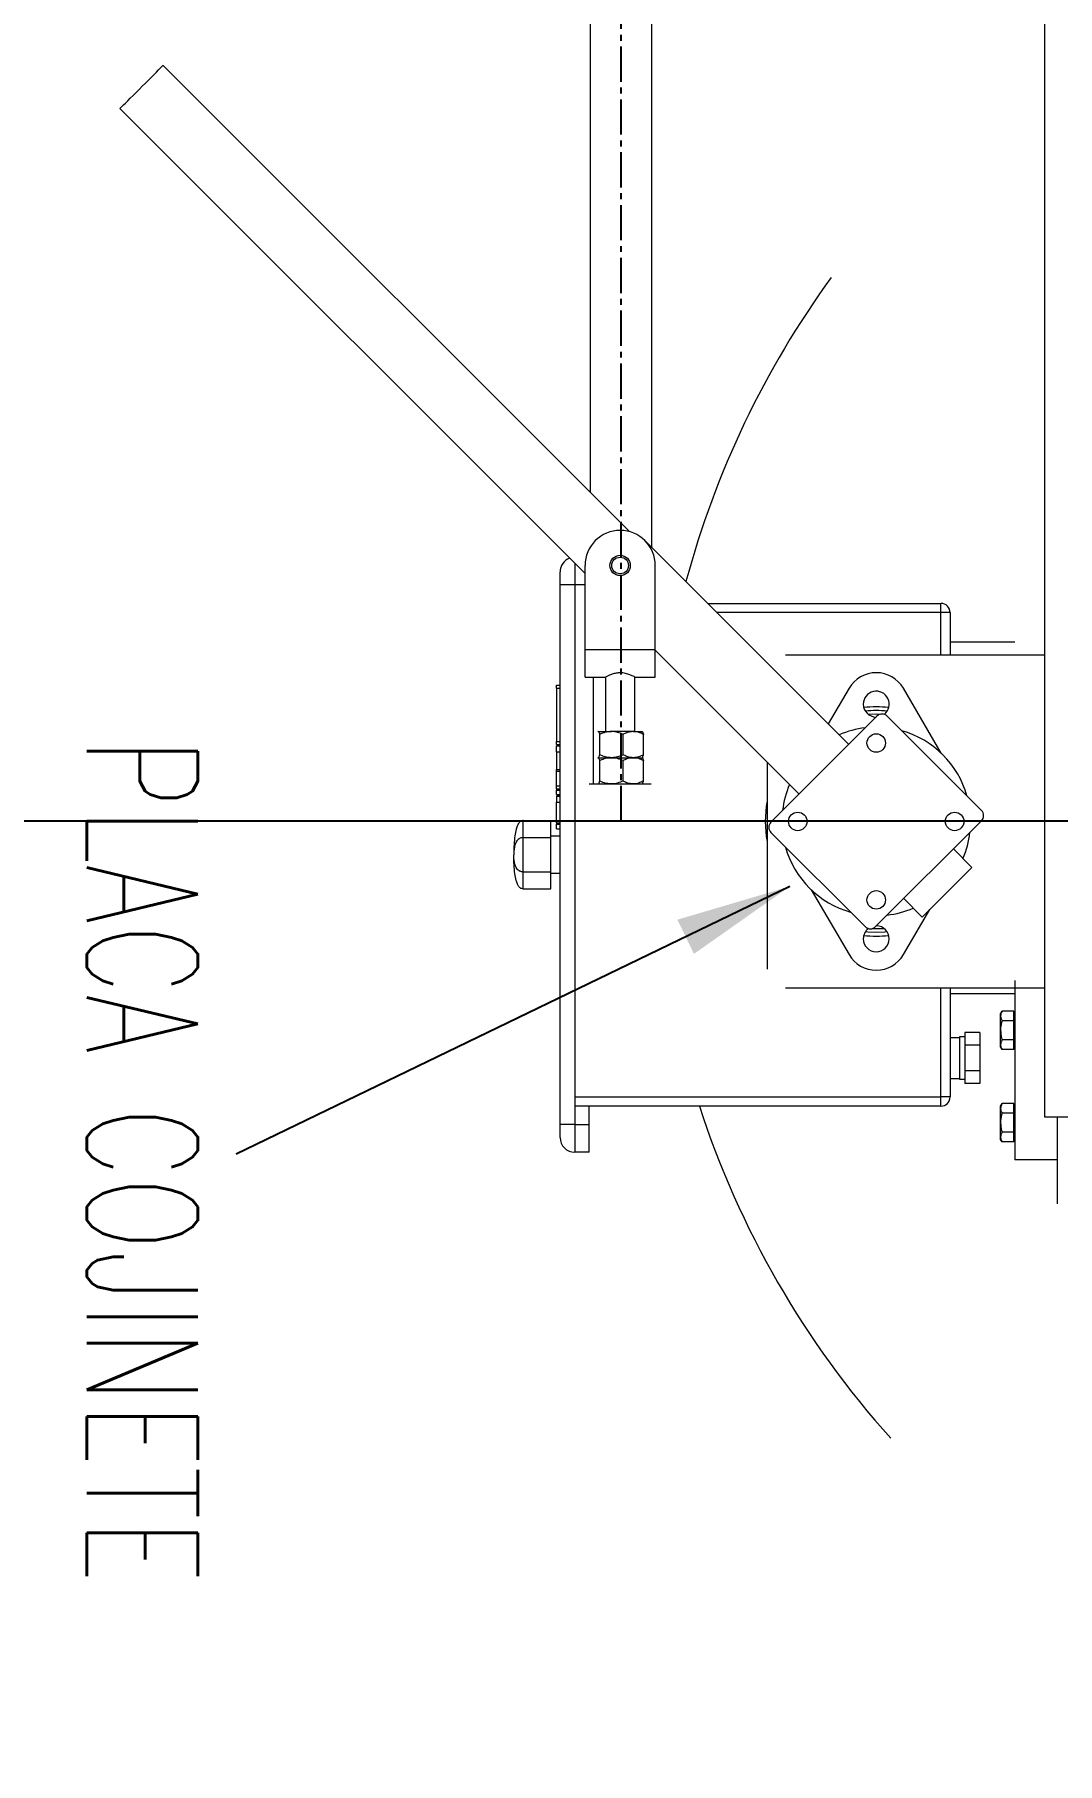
# Model space of a CAD drawing. Header units: millimetres. Extents: x 1587714 to 3094800, y -694377 to -413614.
# Drawn here: x 2046053 to 2046606, y -583527 to -582591 of the extents above; entities that cross this region are included whole.
import ezdxf

# ---------------------------------------------------------------- set-up
doc = ezdxf.new("R2010")
doc.units = ezdxf.units.MM
doc.linetypes.add('CENTER2', pattern=[28.575, 19.05, -3.175, 3.175, -3.175])
for name, color, linetype in [('0_EJES', 1, 'CENTER2'), ('M0_EQUIPOS', 7, 'Continuous'), ('M2_PLBULONES', 2, 'Continuous'), ('M_DIM', 1, 'Continuous')]:
    doc.layers.add(name, color=color, linetype=linetype)
doc.styles.add('SIMPLEX', font='simplex.shx', dxfattribs={"width": 0.75})
doc.styles.add('STYLE-MSF', font='simplex.shx', dxfattribs={"width": 0.8})
doc.dimstyles.new('DIM1-25', dxfattribs={"dimscale": 25, "dimtxt": 2.5, "dimasz": 2.5, "dimexe": 1.25, "dimexo": 0.5, "dimgap": 1, "dimtad": 1, "dimdec": 1, "dimtxsty": 'STYLE-MSF', "dimcen": 2.5, "dimclrd": 8, "dimclre": 8, "dimclrt": 3, "dimaunit": 1, "dimadec": 1, "dimazin": 2, "dimtfac": 1, "dimtdec": 1, "dimtmove": 0, "dimatfit": 3, "dimfxl": 1, "dimlwd": -1, "dimlwe": -1, "dimarcsym": 0})
doc.dimstyles.new('MSF-DIM1-50', dxfattribs={"dimscale": 50, "dimtxt": 3, "dimasz": 3.5, "dimexe": 1.5, "dimexo": 1.5, "dimgap": 1, "dimtad": 1, "dimdec": 3, "dimdsep": 46, "dimtxsty": 'SIMPLEX', "dimcen": 1.5, "dimclrd": 251, "dimclre": 251, "dimclrt": 7, "dimaunit": 1, "dimadec": 3, "dimazin": 0, "dimtfac": 1, "dimtdec": 3, "dimtmove": 0, "dimatfit": 3, "dimfxl": 1, "dimtolj": 1, "dimtzin": 0, "dimarcsym": 0})

# ---------------------------------------------------------------- blocks, each defined once
blk = doc.blocks.new('*D122')
at = {"color": 251, "lineweight": -2}
for p, q in [((2046812.72, -583017.06), (2045192.72, -583017.06)), ((2045267.72, -583192.06), (2045267.72, -587982.06)), ((2046812.72, -588157.06), (2045192.72, -588157.06))]:
    blk.add_line(p, q, dxfattribs=at)
at = {"color": 251}
for points in [[(2045238.55, -583192.06), (2045296.88, -583192.06), (2045267.72, -583017.06)], [(2045238.55, -587982.06), (2045296.88, -587982.06), (2045267.72, -588157.06)]]:
    blk.add_solid(points, dxfattribs=at)
at = {"layer": 'Defpoints', "color": 0}
for p in [(2046887.72, -583017.06), (2045267.72, -588157.06), (2046887.72, -588157.06)]:
    blk.add_point(p, dxfattribs=at)
at = {"color": 7, "insert": (2045142.72, -585587.06), "char_height": 150, "attachment_point": 5, "rotation": 90, "style": 'SIMPLEX'}
blk.add_mtext('\\A1;5140', dxfattribs=at)

msp = doc.modelspace()

# ---------------------------------------------------------------- linework, layer by layer
at = {"layer": '0_EJES'}
for p, q in [((2046369.8455, -583017.058), (2046369.2201, -580135.74)), ((2047506.9092, -583017.058), (2046268.5311, -583017.058))]:
    msp.add_line(p, q, dxfattribs=at)
at = {"layer": 'M0_EQUIPOS', "color": 180, "linetype": 'Continuous', "lineweight": 15}
for p, q in [((2046353.0201, -581447.4999), (2046353.0201, -582839.1784)), ((2046386.4201, -582869.0429), (2046386.4201, -581447.4999)), ((2046374.226, -582860.3842), (2046121.9934, -582608.1517)), ((2046098.6589, -582631.4862), (2046350.2201, -582883.0475)), ((2046492.8709, -582975.4936), (2046382.6552, -582865.2779)), ((2046336.7202, -582889.213), (2046336.7202, -582882.2129)), ((2046344.7201, -582877.5475), (2046344.7201, -582889.213)), ((2046350.2201, -582924.2129), (2046350.2201, -582878.7129)), ((2046388.2201, -582924.2129), (2046388.2201, -582878.7129)), ((2046336.7202, -583181.213), (2046336.7202, -582889.213)), ((2046344.7201, -582889.213), (2046336.7202, -582889.213)), ((2046344.7201, -582889.213), (2046344.7201, -583181.213)), ((2046350.2201, -582889.213), (2046344.7201, -582889.213)), ((2046416.5902, -582899.213), (2046542.7201, -582899.213)), ((2046542.7201, -582904.213), (2046542.7201, -582899.213)), ((2046542.7201, -582904.213), (2046421.5902, -582904.213)), ((2046547.7201, -582904.213), (2046542.7201, -582904.213)), ((2046542.7201, -582927.2129), (2046542.7201, -582904.213)), ((2046547.7201, -582904.213), (2046547.7201, -582927.2129)), ((2046582.7201, -582920.2129), (2046547.7201, -582920.2129)), ((2046350.2201, -582939.0629), (2046350.2201, -582924.2129)), ((2046350.2201, -582924.2129), (2046388.2201, -582924.2129)), ((2046388.2201, -582939.0629), (2046388.2201, -582924.2129)), ((2046388.2201, -582924.583), (2046466.0008, -583002.3637)), ((2046598.7201, -582927.2129), (2046458.7201, -582927.2129)), ((2046350.2201, -582939.0629), (2046361.4025, -582939.0629)), ((2046354.7201, -582996.9259), (2046354.7201, -582939.0629)), ((2046361.3201, -582939.0197), (2046361.3201, -582968.5287)), ((2046377.1201, -582939.0629), (2046388.2201, -582939.0629)), ((2046377.1201, -582968.5287), (2046377.1201, -582939.0629)), ((2046334.7201, -582943.5129), (2046336.7202, -582943.5129)), ((2046334.7201, -582945.113), (2046334.7201, -582943.5129)), ((2046334.7201, -582945.113), (2046334.7201, -582973.9129)), ((2046334.7201, -582945.113), (2046336.7202, -582945.113)), ((2046493.0366, -582945.146), (2046481.7936, -582964.4163)), ((2046542.9167, -582980.3049), (2046522.4037, -582945.146)), ((2046508.0737, -582960.2909), (2046450.798, -583017.5665)), ((2046564.6422, -583011.2025), (2046513.7305, -582960.2909)), ((2046334.7201, -582975.5129), (2046334.7201, -582973.9129)), ((2046334.7201, -582973.9129), (2046336.7202, -582973.9129)), ((2046334.7201, -582975.5129), (2046336.7202, -582975.5129)), ((2046336.7202, -582976.313), (2046334.7201, -582976.313)), ((2046334.7201, -582979.513), (2046334.7201, -582976.313)), ((2046334.7201, -582976.313), (2046336.7202, -582976.313)), ((2046357.3075, -582968.5287), (2046357.2271, -582968.598)), ((2046357.2296, -582968.657), (2046357.3874, -582968.5287)), ((2046357.3874, -582968.5287), (2046364.4962, -582968.5287)), ((2046358.1823, -582981.1399), (2046358.1823, -582970.1163)), ((2046376.3289, -582968.5287), (2046364.4962, -582968.5287)), ((2046370.81, -582981.1399), (2046370.81, -582970.1163)), ((2046376.3289, -582968.5287), (2046381.1314, -582968.5287)), ((2046381.2131, -582968.598), (2046381.1327, -582968.5287)), ((2046381.8479, -582981.1399), (2046381.8479, -582970.1163)), ((2046334.7201, -582979.513), (2046336.7202, -582979.513)), ((2046334.7201, -582979.513), (2046334.7201, -582989.113)), ((2046357.2271, -582982.6581), (2046357.3075, -582982.7274)), ((2046357.3075, -582982.7274), (2046357.2271, -582982.7966)), ((2046357.2278, -582982.5976), (2046357.3874, -582982.7274)), ((2046357.2296, -582982.8556), (2046357.3874, -582982.7274)), ((2046357.3874, -582982.7274), (2046364.4962, -582982.7274)), ((2046358.1823, -582995.3385), (2046358.1823, -582984.3148)), ((2046364.4962, -582982.7274), (2046376.3289, -582982.7274)), ((2046370.81, -582995.3385), (2046370.81, -582984.3148)), ((2046376.3289, -582982.7274), (2046381.1327, -582982.7274)), ((2046381.1327, -582982.7274), (2046381.2131, -582982.6581)), ((2046381.2131, -582982.7966), (2046381.1327, -582982.7274)), ((2046381.8479, -582995.3385), (2046381.8479, -582984.3148)), ((2046448.7202, -582985.083), (2046448.7202, -583097.2129)), ((2046334.7201, -582989.913), (2046334.7201, -582989.113)), ((2046334.7201, -582989.113), (2046336.7202, -582989.113)), ((2046334.7201, -582989.913), (2046336.7202, -582989.913)), ((2046334.7201, -582997.913), (2046334.7201, -582989.913)), ((2046334.7201, -582999.513), (2046334.7201, -582997.913)), ((2046334.7201, -582997.913), (2046336.7202, -582997.913)), ((2046334.7201, -582999.513), (2046336.7202, -582999.513)), ((2046334.7201, -582999.513), (2046334.7201, -583000.313)), ((2046334.7201, -583000.313), (2046336.7202, -583000.313)), ((2046334.7201, -583002.7129), (2046334.7201, -583000.313)), ((2046334.7201, -583002.7129), (2046336.7202, -583002.7129)), ((2046336.7202, -583003.5124), (2046334.7201, -583003.5124)), ((2046334.7201, -583003.513), (2046336.7202, -583003.513)), ((2046334.7201, -583003.513), (2046334.7201, -583006.713)), ((2046352.5202, -582996.9259), (2046385.9202, -582996.9259)), ((2046357.2271, -582996.8567), (2046357.3075, -582996.9259)), ((2046381.1327, -582996.9259), (2046381.2131, -582996.8567)), ((2046334.7201, -583006.713), (2046336.7202, -583006.713)), ((2046334.7201, -583016.6608), (2046334.7201, -583006.713)), ((2046316.7201, -583025.9753), (2046316.7201, -583016.7377)), ((2046316.7201, -583016.7377), (2046331.7202, -583016.7377)), ((2046331.7202, -583025.9753), (2046331.7202, -583016.7377)), ((2046334.7201, -583016.6608), (2046336.7202, -583016.6608)), ((2046334.7201, -583017.913), (2046334.7201, -583016.6608)), ((2046334.7201, -583017.913), (2046336.7202, -583017.913)), ((2046334.7201, -583017.913), (2046334.7201, -583018.713)), ((2046334.7201, -583018.713), (2046336.7202, -583018.713)), ((2046334.7201, -583021.113), (2046334.7201, -583018.713)), ((2046334.7201, -583021.113), (2046336.7202, -583021.113)), ((2046450.798, -583023.2234), (2046501.7097, -583074.135)), ((2046507.3666, -583074.135), (2046564.6422, -583016.8594)), ((2046316.7201, -583044.4506), (2046316.7201, -583025.9753)), ((2046316.7201, -583025.9753), (2046331.7202, -583025.9753)), ((2046336.7202, -583025.2129), (2046331.7202, -583025.2129)), ((2046331.7202, -583044.4506), (2046331.7202, -583025.9753)), ((2046559.4319, -583042.0546), (2046549.4394, -583032.0622)), ((2046532.5618, -583068.9247), (2046559.4319, -583042.0546)), ((2046316.7201, -583053.6882), (2046316.7201, -583044.4506)), ((2046316.7201, -583044.4506), (2046331.7202, -583044.4506)), ((2046331.7202, -583053.6882), (2046331.7202, -583044.4506)), ((2046331.7202, -583045.2129), (2046336.7202, -583045.2129)), ((2046316.7201, -583053.6882), (2046331.7202, -583053.6882)), ((2046472.5236, -583054.121), (2046493.0366, -583089.2799)), ((2046522.5694, -583058.9323), (2046532.5618, -583068.9247)), ((2046522.4037, -583089.2799), (2046536.6857, -583064.8008)), ((2046505.5639, -583075.1729), (2046507.7201, -583075.2129)), ((2046507.7201, -583075.2129), (2046511.8559, -583075.0653)), ((2046458.7201, -583107.2129), (2046598.7201, -583107.2129)), ((2046542.7201, -583166.213), (2046542.7201, -583107.2129)), ((2046547.7201, -583107.2129), (2046547.7201, -583166.213)), ((2046547.7201, -583110.213), (2046582.7201, -583110.213)), ((2046552.7202, -583134.2129), (2046547.7201, -583134.2129)), ((2046555.7201, -583133.7129), (2046552.7202, -583133.7129)), ((2046552.7202, -583133.7129), (2046552.7202, -583156.7129)), ((2046563.7201, -583131.3565), (2046555.7201, -583131.3565)), ((2046555.7201, -583131.3565), (2046555.7201, -583138.2847)), ((2046563.7201, -583131.3565), (2046563.7201, -583138.2847)), ((2046563.7201, -583138.2847), (2046555.7201, -583138.2847)), ((2046555.7201, -583138.2847), (2046555.7201, -583152.1411)), ((2046563.7201, -583138.2847), (2046563.7201, -583152.1411)), ((2046563.7201, -583152.1411), (2046555.7201, -583152.1411)), ((2046555.7201, -583152.1411), (2046555.7201, -583159.0694)), ((2046563.7201, -583152.1411), (2046563.7201, -583159.0694)), ((2046547.7201, -583156.2129), (2046552.7202, -583156.2129)), ((2046552.7202, -583156.7129), (2046555.7201, -583156.7129)), ((2046563.7201, -583159.0694), (2046555.7201, -583159.0694)), ((2046344.7201, -583166.213), (2046542.7201, -583166.213)), ((2046542.7201, -583171.213), (2046344.7201, -583171.213)), ((2046352.5202, -583196.213), (2046352.5202, -583171.213)), ((2046542.7201, -583171.213), (2046542.7201, -583166.213)), ((2046547.7201, -583166.213), (2046542.7201, -583166.213)), ((2046336.7202, -583188.213), (2046336.7202, -583181.213)), ((2046344.7201, -583181.213), (2046336.7202, -583181.213)), ((2046344.7201, -583181.213), (2046344.7201, -583196.213)), ((2046344.7201, -583181.213), (2046352.5202, -583181.213)), ((2046352.5202, -583196.213), (2046344.7201, -583196.213))]:
    msp.add_line(p, q, dxfattribs=at)
at = {"layer": 'M0_EQUIPOS', "linetype": 'Continuous', "lineweight": 15}
for p, q in [((2046598.7201, -581612.0578), (2046598.7201, -583177.058)), ((2046582.7201, -583103.2129), (2046582.7201, -583200.2129)), ((2046598.7201, -583177.058), (2046658.7201, -583177.058)), ((2046605.7201, -583224.158), (2046605.7201, -583177.058)), ((2046605.7201, -583200.2129), (2046582.7201, -583200.2129))]:
    msp.add_line(p, q, dxfattribs=at)
at = {"layer": 'M0_EQUIPOS', "color": 180, "linetype": 'Continuous', "lineweight": 15, "flags": 128}
for points in [[(2046098.6589, -582631.4862), (2046098.7832, -582631.3619), (2046099.1536, -582630.9915), (2046099.762, -582630.3831), (2046100.5956, -582629.5494), (2046101.6367, -582628.5084), (2046102.8629, -582627.2822), (2046104.2482, -582625.8969), (2046105.763, -582624.3821), (2046107.3751, -582622.77), (2046109.0501, -582621.095), (2046110.7522, -582619.3928), (2046112.4453, -582617.6997), (2046114.0932, -582616.0518), (2046115.6609, -582614.4842), (2046117.1148, -582613.0302), (2046118.4241, -582611.721), (2046119.5607, -582610.5843), (2046120.5006, -582609.6445), (2046121.2236, -582608.9215), (2046121.7143, -582608.4308), (2046121.9622, -582608.1828), (2046121.9934, -582608.1517)], [(2046509.8763, -582959.253), (2046507.7201, -582959.2129), (2046503.5844, -582959.3606)], [(2046507.7201, -583077.213), (2046503.1272, -583077.0369), (2046501.8345, -583076.9236)], [(2046513.6058, -583076.9236), (2046512.3131, -583077.0369), (2046507.7201, -583077.213)]]:
    msp.add_lwpolyline(points, dxfattribs=at)
at = {"layer": 'M0_EQUIPOS', "color": 180, "linetype": 'Continuous', "lineweight": 15}
for centre, radius in [((2046369.2201, -582878.713), 5.5), ((2046369.2201, -582878.713), 4.5), ((2046507.7201, -582974.7865), 5), ((2046465.2937, -583017.213), 5), ((2046550.1465, -583017.213), 5), ((2046507.7201, -583059.6394), 5)]:
    msp.add_circle(centre, radius, dxfattribs=at)
at = {"layer": 'M0_EQUIPOS', "color": 1, "linetype": 'Continuous', "lineweight": 15}
for start, end in [(143.9713237, 164.974883), (197.9574111, 221.898257)]:
    msp.add_arc((2046887.7201, -583017.058), 500, start, end, dxfattribs=at)
at = {"layer": 'M0_EQUIPOS', "color": 180, "linetype": 'Continuous', "lineweight": 15}
for centre, radius, start, end in [((2046369.2201, -582878.713), 19, 0, 180), ((2046344.7201, -582882.213), 8, 110.6459635, 180), ((2046542.7201, -582904.213), 5, 0, 90), ((2046507.7201, -582953.713), 17, 30.260814, 149.739186), ((2046507.7201, -582953.713), 7, 307.487842, 180), ((2046507.7201, -582953.713), 7, 180, 269.4416834), ((2046507.7201, -583017.213), 62, 83.7533691, 96.2466309), ((2046507.7201, -583017.213), 60, 84.3705818, 95.6294182), ((2046507.7201, -583017.213), 51, 96.6572507, 113.1270919), ((2046510.9021, -582963.1193), 4, 45, 135), ((2046507.7201, -583017.213), 51, 15.7562169, 74.2437831), ((2046507.7201, -583017.213), 51, 156.8729081, 173.3427493), ((2046507.7201, -583017.213), 60, 169.5246863, 190.4753137), ((2046561.8138, -583014.031), 4, 315, 45), ((2046453.6265, -583020.3949), 4, 135, 225), ((2046507.7201, -583017.213), 51, 336.8729081, 353.3427493), ((2046507.7201, -583017.213), 51, 195.7562169, 254.2437831), ((2046507.7201, -583017.213), 51, 276.6572507, 293.1270919), ((2046507.7201, -583080.713), 7, 180, 89.4416834), ((2046507.7201, -583080.713), 7, 127.4878417, 180), ((2046507.7201, -583017.213), 62, 263.7533691, 276.2466309), ((2046504.5382, -583071.3066), 4, 225, 315), ((2046507.7201, -583080.713), 17, 210.260814, 329.739186), ((2046542.7201, -583166.213), 5, 270, 0), ((2046344.7201, -583188.213), 8, 180, 270)]:
    msp.add_arc(centre, radius, start, end, dxfattribs=at)
for points, knots in [([(2046377.1201, -582939.0629), (2046377.0441, -582939.0218), (2046376.8922, -582938.9396), (2046375.7216, -582938.3494), (2046373.9297, -582937.592), (2046371.5184, -582936.9026), (2046368.8622, -582936.7057), (2046366.4501, -582937.0298), (2046364.3324, -582937.6626), (2046362.5736, -582938.4136), (2046361.4516, -582938.9922), (2046361.4166, -582939.0117), (2046361.4025, -582939.0195)], [0, 0, 0, 0, 0.097750192, 0.195249667, 0.299240401, 0.412523453, 0.518546277, 0.609842058, 0.703296105, 0.810414657, 0.923694531, 1, 1, 1, 1]), ([(2046357.3874, -582968.5287), (2046357.4057, -582968.5305), (2046357.525, -582968.5416), (2046357.7474, -582968.803), (2046357.9929, -582969.4384), (2046358.1356, -582969.949), (2046358.1823, -582970.1163)], [0, 0, 0, 0, 0.066920403, 0.435804061, 0.815209627, 1, 1, 1, 1]), ([(2046364.4962, -582968.5287), (2046363.6117, -582968.5893), (2046361.8106, -582968.7125), (2046359.7186, -582969.425), (2046358.5276, -582969.9609), (2046358.1823, -582970.1163)], [0, 0, 0, 0, 0.40662566, 0.82797279, 1, 1, 1, 1]), ([(2046370.81, -582970.1163), (2046369.8281, -582969.6991), (2046367.8284, -582968.8496), (2046365.6424, -582968.5316), (2046364.5249, -582968.5288), (2046364.4962, -582968.5287)], [0, 0, 0, 0, 0.4845431, 0.98673008, 1, 1, 1, 1]), ([(2046376.3289, -582968.5287), (2046375.5558, -582968.5892), (2046373.9818, -582968.7124), (2046372.1527, -582969.425), (2046371.1118, -582969.9609), (2046370.81, -582970.1163)], [0, 0, 0, 0, 0.40665373, 0.82797105, 1, 1, 1, 1]), ([(2046381.8479, -582970.1163), (2046380.9894, -582969.6991), (2046379.2412, -582968.8495), (2046377.3315, -582968.5316), (2046376.3541, -582968.5288), (2046376.3289, -582968.5287)], [0, 0, 0, 0, 0.48452703, 0.9867358, 1, 1, 1, 1]), ([(2046381.0529, -582968.5287), (2046381.0712, -582968.5305), (2046381.1905, -582968.5416), (2046381.413, -582968.8031), (2046381.6584, -582969.4381), (2046381.8011, -582969.949), (2046381.8479, -582970.1163)], [0, 0, 0, 0, 0.066920265, 0.435803164, 0.815271904, 1, 1, 1, 1]), ([(2046357.3874, -582982.7274), (2046357.4057, -582982.7256), (2046357.525, -582982.7145), (2046357.7474, -582982.4531), (2046357.9929, -582981.8177), (2046358.1356, -582981.3071), (2046358.1823, -582981.1399)], [0, 0, 0, 0, 0.06692041, 0.435804162, 0.815209791, 1, 1, 1, 1]), ([(2046357.3874, -582982.7274), (2046357.4057, -582982.7291), (2046357.525, -582982.7402), (2046357.7474, -582983.0016), (2046357.9929, -582983.637), (2046358.1356, -582984.1476), (2046358.1823, -582984.3148)], [0, 0, 0, 0, 0.06692041, 0.43580411, 0.8152098, 1, 1, 1, 1]), ([(2046364.4962, -582982.7274), (2046363.6117, -582982.6668), (2046361.8106, -582982.5436), (2046359.7186, -582981.8311), (2046358.5276, -582981.2952), (2046358.1823, -582981.1399)], [0, 0, 0, 0, 0.40662574, 0.82797295, 1, 1, 1, 1]), ([(2046364.4962, -582982.7274), (2046363.6117, -582982.7879), (2046361.8106, -582982.9111), (2046359.7186, -582983.6236), (2046358.5276, -582984.1595), (2046358.1823, -582984.3148)], [0, 0, 0, 0, 0.40662573, 0.82797286, 1, 1, 1, 1]), ([(2046370.81, -582981.1399), (2046369.8281, -582981.557), (2046367.8284, -582982.4065), (2046365.6424, -582982.7245), (2046364.5249, -582982.7273), (2046364.4962, -582982.7274)], [0, 0, 0, 0, 0.48454308, 0.98673008, 1, 1, 1, 1]), ([(2046370.81, -582984.3148), (2046369.8281, -582983.8977), (2046367.8284, -582983.0482), (2046365.6424, -582982.7302), (2046364.5249, -582982.7274), (2046364.4962, -582982.7274)], [0, 0, 0, 0, 0.48454308, 0.98673008, 1, 1, 1, 1]), ([(2046376.3289, -582982.7274), (2046375.5558, -582982.6669), (2046373.9818, -582982.5437), (2046372.1527, -582981.8311), (2046371.1118, -582981.2952), (2046370.81, -582981.1399)], [0, 0, 0, 0, 0.40665381, 0.82797121, 1, 1, 1, 1]), ([(2046376.3289, -582982.7274), (2046375.5558, -582982.7878), (2046373.9818, -582982.911), (2046372.1527, -582983.6236), (2046371.1118, -582984.1595), (2046370.81, -582984.3148)], [0, 0, 0, 0, 0.4066538, 0.82797111, 1, 1, 1, 1]), ([(2046381.8479, -582981.1399), (2046380.9894, -582981.557), (2046379.2412, -582982.4066), (2046377.3315, -582982.7245), (2046376.3541, -582982.7273), (2046376.3289, -582982.7274)], [0, 0, 0, 0, 0.48452701, 0.98673579, 1, 1, 1, 1]), ([(2046381.8479, -582984.3148), (2046380.9894, -582983.8977), (2046379.2412, -582983.0481), (2046377.3315, -582982.7302), (2046376.3541, -582982.7274), (2046376.3289, -582982.7274)], [0, 0, 0, 0, 0.48452701, 0.98673579, 1, 1, 1, 1]), ([(2046381.0529, -582982.7274), (2046381.0712, -582982.7256), (2046381.1905, -582982.7145), (2046381.413, -582982.453), (2046381.6584, -582981.818), (2046381.8011, -582981.3071), (2046381.8479, -582981.1399)], [0, 0, 0, 0, 0.06692027, 0.43580327, 0.81527207, 1, 1, 1, 1]), ([(2046381.0529, -582982.7274), (2046381.0712, -582982.7291), (2046381.1905, -582982.7402), (2046381.413, -582983.0017), (2046381.6584, -582983.6367), (2046381.8011, -582984.1476), (2046381.8479, -582984.3148)], [0, 0, 0, 0, 0.06692027, 0.43580321, 0.81527208, 1, 1, 1, 1]), ([(2046357.3874, -582996.9259), (2046357.4057, -582996.9242), (2046357.525, -582996.9131), (2046357.7474, -582996.6517), (2046357.9929, -582996.0163), (2046358.1356, -582995.5057), (2046358.1823, -582995.3385)], [0, 0, 0, 0, 0.06692041, 0.43580411, 0.8152098, 1, 1, 1, 1]), ([(2046364.4962, -582996.9259), (2046363.6117, -582996.8654), (2046361.8106, -582996.7422), (2046359.7186, -582996.0297), (2046358.5276, -582995.4938), (2046358.1823, -582995.3385)], [0, 0, 0, 0, 0.40662573, 0.82797286, 1, 1, 1, 1]), ([(2046370.81, -582995.3385), (2046369.8281, -582995.7556), (2046367.8284, -582996.6051), (2046365.6424, -582996.9231), (2046364.5249, -582996.9259), (2046364.4962, -582996.9259)], [0, 0, 0, 0, 0.48454306, 0.98673008, 1, 1, 1, 1]), ([(2046376.3289, -582996.9259), (2046375.5558, -582996.8655), (2046373.9818, -582996.7423), (2046372.1527, -582996.0297), (2046371.1118, -582995.4938), (2046370.81, -582995.3385)], [0, 0, 0, 0, 0.4066538, 0.82797111, 1, 1, 1, 1]), ([(2046381.8479, -582995.3385), (2046380.9894, -582995.7556), (2046379.2412, -582996.6051), (2046377.3315, -582996.9231), (2046376.3541, -582996.9259), (2046376.3289, -582996.9259)], [0, 0, 0, 0, 0.48452699, 0.9867358, 1, 1, 1, 1]), ([(2046381.2103, -582996.8059), (2046381.2766, -582996.7498), (2046381.4465, -582996.6062), (2046381.6584, -582996.0114), (2046381.8011, -582995.5044), (2046381.8479, -582995.3385)], [0, 0, 0, 0, 0.30115356, 0.77118542, 1, 1, 1, 1]), ([(2046316.7201, -583016.7377), (2046316.449, -583016.7622), (2046315.9015, -583016.8115), (2046315.1399, -583017.2396), (2046314.3288, -583018.0544), (2046313.5544, -583019.4556), (2046312.7754, -583021.8294), (2046312.1707, -583025.2663), (2046311.78, -583029.9012), (2046311.7413, -583033.3302), (2046311.7201, -583035.213)], [0, 0, 0, 0, 0.03981151, 0.08039717, 0.12568982, 0.20837413, 0.31368599, 0.49378295, 0.72205065, 1, 1, 1, 1]), ([(2046316.7201, -583025.9753), (2046316.449, -583025.9876), (2046315.9015, -583026.0122), (2046315.1399, -583026.2263), (2046314.3288, -583026.6337), (2046313.5544, -583027.3343), (2046312.7754, -583028.5212), (2046312.1707, -583030.2396), (2046311.78, -583032.5571), (2046311.7413, -583034.2716), (2046311.7201, -583035.213)], [0, 0, 0, 0, 0.03981155, 0.08039684, 0.12568842, 0.20837396, 0.3136858, 0.49378376, 0.72204978, 1, 1, 1, 1]), ([(2046316.7201, -583053.6882), (2046316.449, -583053.6637), (2046315.9015, -583053.6145), (2046315.1399, -583053.1863), (2046314.3288, -583052.3715), (2046313.5544, -583050.9703), (2046312.7754, -583048.5965), (2046312.1707, -583045.1596), (2046311.78, -583040.5247), (2046311.7413, -583037.0957), (2046311.7201, -583035.213)], [0, 0, 0, 0, 0.0398115, 0.08039718, 0.12568991, 0.20837417, 0.31368598, 0.49378294, 0.72205064, 1, 1, 1, 1]), ([(2046316.7201, -583044.4506), (2046316.449, -583044.4383), (2046315.9015, -583044.4137), (2046315.1399, -583044.1996), (2046314.3288, -583043.7922), (2046313.5544, -583043.0916), (2046312.7754, -583041.9047), (2046312.1707, -583040.1863), (2046311.78, -583037.8688), (2046311.7413, -583036.1543), (2046311.7201, -583035.213)], [0, 0, 0, 0, 0.03981155, 0.08039684, 0.12568843, 0.20837398, 0.3136858, 0.49378375, 0.72204982, 1, 1, 1, 1])]:
    msp.add_open_spline(points, degree=3, knots=knots, dxfattribs=at)
at = {"layer": 'M2_PLBULONES', "linetype": 'Continuous', "lineweight": 15}
for p, q in [((2046574.9601, -583121.2129), (2046575.764, -583119.8206)), ((2046574.9601, -583122.4187), (2046574.9601, -583121.2129)), ((2046574.9601, -583130.2129), (2046574.9601, -583122.4187)), ((2046582.1201, -583119.8206), (2046575.764, -583119.8206)), ((2046582.1201, -583125.0168), (2046575.764, -583125.0168)), ((2046582.1201, -583122.4187), (2046582.1201, -583119.8206)), ((2046582.1201, -583121.2129), (2046582.7201, -583121.2129)), ((2046582.1201, -583125.0168), (2046582.1201, -583122.4187)), ((2046582.1201, -583130.2129), (2046582.1201, -583125.0168)), ((2046574.9601, -583138.0072), (2046574.9601, -583130.2129)), ((2046582.1201, -583135.4091), (2046575.764, -583135.4091)), ((2046582.1201, -583135.4091), (2046582.1201, -583130.2129)), ((2046582.1201, -583138.0072), (2046582.1201, -583135.4091)), ((2046574.9601, -583139.2129), (2046574.9601, -583138.0072)), ((2046575.764, -583140.6053), (2046574.9601, -583139.2129)), ((2046582.1201, -583140.6053), (2046575.764, -583140.6053)), ((2046582.1201, -583140.6053), (2046582.1201, -583138.0072)), ((2046582.7201, -583139.2129), (2046582.1201, -583139.2129)), ((2046574.9601, -583171.213), (2046575.764, -583169.8206)), ((2046574.9601, -583172.4187), (2046574.9601, -583171.213)), ((2046574.9601, -583180.2129), (2046574.9601, -583172.4187)), ((2046582.1201, -583169.8206), (2046575.764, -583169.8206)), ((2046582.1201, -583172.4187), (2046582.1201, -583169.8206)), ((2046582.1201, -583171.213), (2046582.7201, -583171.213)), ((2046582.1201, -583175.0168), (2046582.1201, -583172.4187)), ((2046574.9601, -583188.0072), (2046574.9601, -583180.2129)), ((2046582.1201, -583175.0168), (2046575.764, -583175.0168)), ((2046582.1201, -583180.2129), (2046582.1201, -583175.0168)), ((2046582.1201, -583185.4091), (2046582.1201, -583180.2129)), ((2046574.9601, -583189.2129), (2046574.9601, -583188.0072)), ((2046575.764, -583190.6052), (2046574.9601, -583189.2129)), ((2046582.1201, -583185.4091), (2046575.764, -583185.4091)), ((2046582.1201, -583190.6052), (2046575.764, -583190.6052)), ((2046582.1201, -583188.0072), (2046582.1201, -583185.4091)), ((2046582.1201, -583190.6052), (2046582.1201, -583188.0072)), ((2046582.7201, -583189.2129), (2046582.1201, -583189.2129))]:
    msp.add_line(p, q, dxfattribs=at)
for points, knots in [([(2046575.764, -583119.8206), (2046575.5393, -583120.2426), (2046575.0858, -583121.0942), (2046575.0023, -583121.9745), (2046574.9601, -583122.4187)], [0, 0, 0, 0, 0.49545254, 1, 1, 1, 1]), ([(2046574.9601, -583122.4187), (2046574.9611, -583122.4803), (2046574.9684, -583122.9467), (2046575.1439, -583123.826), (2046575.556, -583124.6174), (2046575.764, -583125.0168)], [0, 0, 0, 0, 0.07008175, 0.53077687, 1, 1, 1, 1]), ([(2046575.764, -583125.0168), (2046575.4313, -583126.3533), (2046575.0045, -583128.0675), (2046574.9682, -583129.8255), (2046574.9601, -583130.2129)], [0, 0, 0, 0, 0.77963653, 1, 1, 1, 1]), ([(2046574.9601, -583130.2129), (2046575.0651, -583131.6266), (2046575.1956, -583133.3857), (2046575.6707, -583135.077), (2046575.764, -583135.4091)], [0, 0, 0, 0, 0.80364615, 1, 1, 1, 1]), ([(2046575.764, -583135.4091), (2046575.5393, -583135.831), (2046575.0858, -583136.6826), (2046575.0023, -583137.563), (2046574.9601, -583138.0072)], [0, 0, 0, 0, 0.49547184, 1, 1, 1, 1]), ([(2046574.9601, -583138.0072), (2046574.9611, -583138.0688), (2046574.9684, -583138.535), (2046575.1439, -583139.4145), (2046575.556, -583140.2059), (2046575.764, -583140.6053)], [0, 0, 0, 0, 0.07010133, 0.53077691, 1, 1, 1, 1]), ([(2046575.764, -583169.8206), (2046575.5393, -583170.2426), (2046575.0858, -583171.0942), (2046575.0023, -583171.9746), (2046574.9601, -583172.4187)], [0, 0, 0, 0, 0.49545254, 1, 1, 1, 1]), ([(2046574.9601, -583172.4187), (2046574.9611, -583172.4803), (2046574.9684, -583172.9467), (2046575.1439, -583173.826), (2046575.556, -583174.6174), (2046575.764, -583175.0168)], [0, 0, 0, 0, 0.07008114, 0.5307776, 1, 1, 1, 1]), ([(2046575.764, -583175.0168), (2046575.4313, -583176.3533), (2046575.0045, -583178.0675), (2046574.9682, -583179.8255), (2046574.9601, -583180.2129)], [0, 0, 0, 0, 0.77963684, 1, 1, 1, 1]), ([(2046574.9601, -583180.2129), (2046575.0651, -583181.6266), (2046575.1956, -583183.3857), (2046575.6707, -583185.077), (2046575.764, -583185.4091)], [0, 0, 0, 0, 0.80364615, 1, 1, 1, 1]), ([(2046575.764, -583185.4091), (2046575.5393, -583185.831), (2046575.0858, -583186.6826), (2046575.0023, -583187.563), (2046574.9601, -583188.0072)], [0, 0, 0, 0, 0.49547184, 1, 1, 1, 1]), ([(2046574.9601, -583188.0072), (2046574.9611, -583188.0688), (2046574.9684, -583188.535), (2046575.1439, -583189.4145), (2046575.556, -583190.2059), (2046575.764, -583190.6052)], [0, 0, 0, 0, 0.07010203, 0.53077692, 1, 1, 1, 1])]:
    msp.add_open_spline(points, degree=3, knots=knots, dxfattribs=at)

# ---------------------------------------------------------------- texts
at = {"layer": 'M_DIM', "color": 3, "style": 'STYLE-MSF', "width": 0.7}
msp.add_text('PLACA COJINETE ', height=60, rotation=270, dxfattribs=at).set_placement((2046080.8079, -582971.9715))

# ---------------------------------------------------------------- dimensions: what is measured, and where the dimension line sits
dim = msp.add_linear_dim(base=(2045267.7157, -588157.058), p1=(2046887.7201, -583017.058), p2=(2046887.7201, -588157.058), angle=90, dimstyle='MSF-DIM1-50')
dim.commit()
dim.dimension.update_dxf_attribs({"geometry": '*D122', "text_midpoint": (2045142.7157, -585587.058)})

# ---------------------------------------------------------------- leaders
at = {"layer": 'M_DIM'}
msp.add_leader([(2046460.9345, -583052.4074), (2046161.536, -583197.1779)], dimstyle='DIM1-25', override={"dimgap": 1, "dimtad": 0}, dxfattribs=at)

doc.saveas('drawing.dxf')
